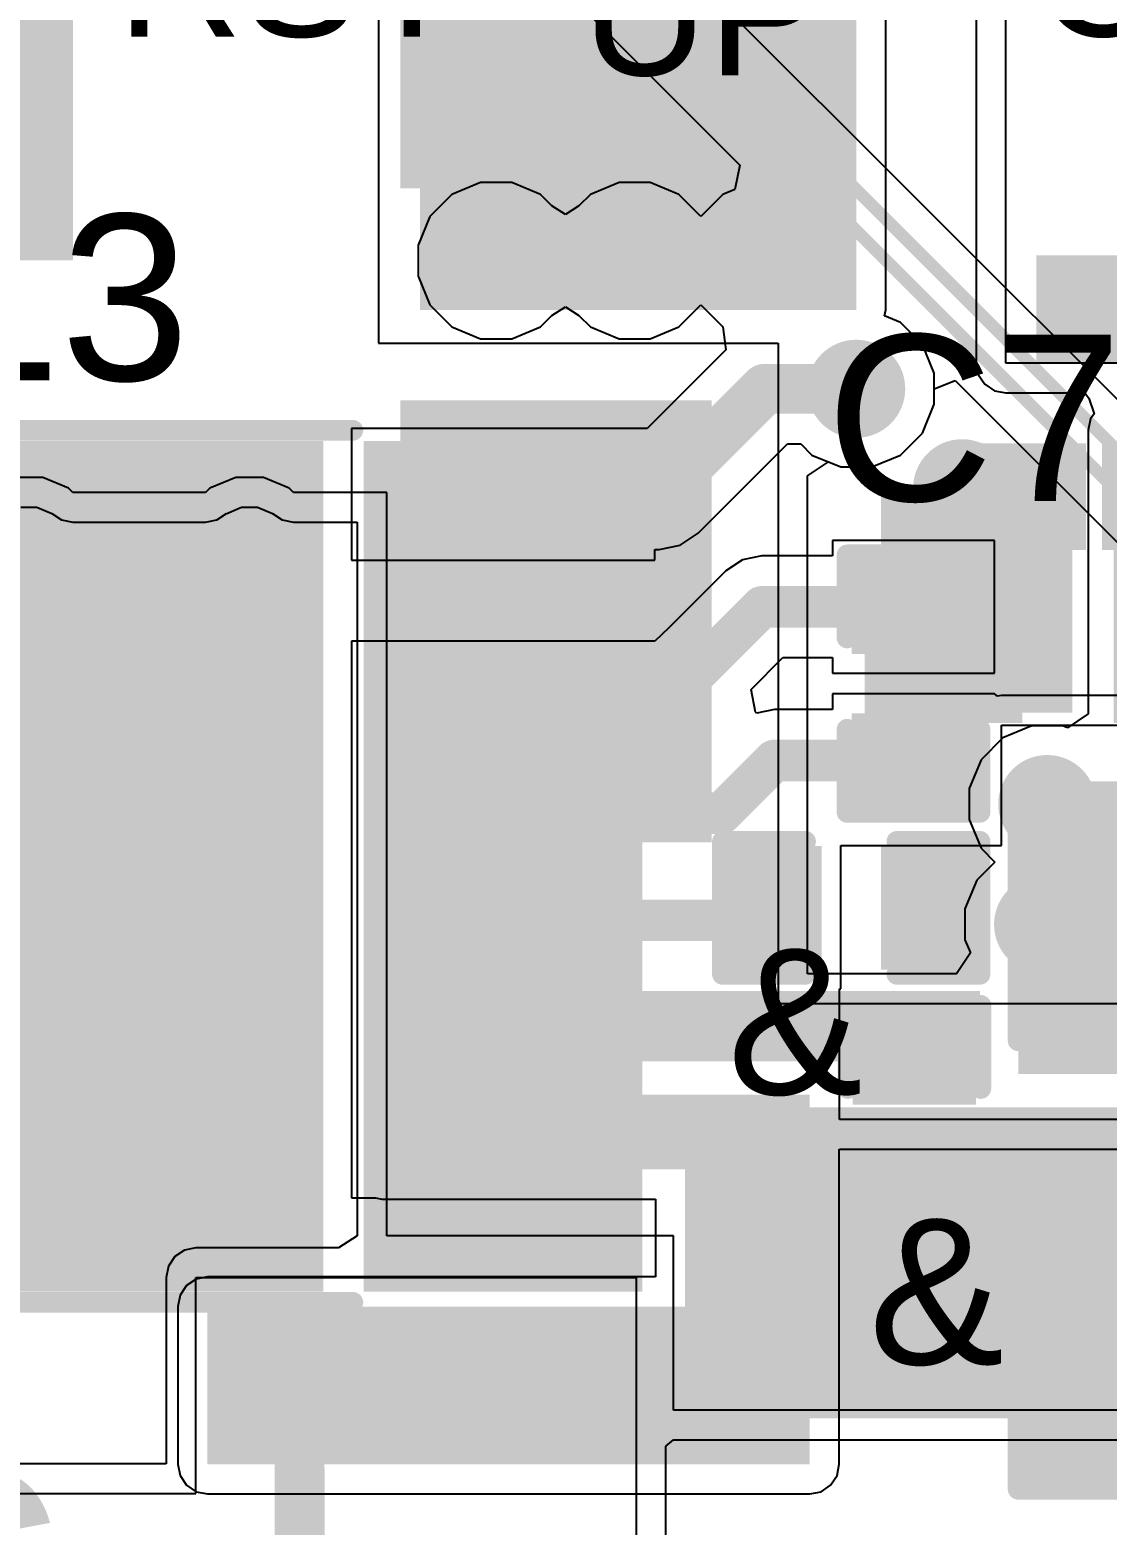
# Model space of a CAD drawing. Header units: millimetres. Extents: x -1.7 to 76.1, y -1.1 to 50.5.
# Drawn here: x 36.02 to 42.61, y 5.37 to 14.51 of the extents above; entities that cross this region are included whole.
import ezdxf

# ---------------------------------------------------------------- set-up
doc = ezdxf.new("R2010")
doc.units = ezdxf.units.MM
for name, color, linetype in [('BottomLayer', 5, 'Continuous'), ('BottomPaste', 16, 'Continuous'), ('BottomSolder', 6, 'Continuous'), ('MultiLayer', 9, 'Continuous'), ('PadHoleLayer', 156, 'Continuous'), ('TopLayer', 1, 'Continuous'), ('TopOverlay', 2, 'Continuous'), ('TopPaste', 8, 'Continuous'), ('TopSolder', 216, 'Continuous'), ('ViaHoleLayer', 16, 'Continuous')]:
    doc.layers.add(name, color=color, linetype=linetype)
doc.styles.add('Arial', font='', dxfattribs={"height": 0.2})
doc.styles.get('Arial').set_extended_font_data('Arial')

# ---------------------------------------------------------------- blocks, each defined once
blk = doc.blocks.new('T____1206_78')
at = {"layer": 'TopLayer'}
for points in [[(-2.032, 0.889), (-0.508, 0.889), (-0.508, -0.889), (-2.032, -0.889)], [(0.508, 0.889), (2.032, 0.889), (2.032, -0.889), (0.508, -0.889)]]:
    blk.add_hatch(color=1, dxfattribs=at).paths.add_polyline_path(points)
at = {"layer": 'TopPaste'}
for points in [[(-2.032, 0.889), (-0.508, 0.889), (-0.508, -0.889), (-2.032, -0.889)], [(0.508, 0.889), (2.032, 0.889), (2.032, -0.889), (0.508, -0.889)]]:
    blk.add_hatch(color=8, dxfattribs=at).paths.add_polyline_path(points)
at = {"layer": 'TopSolder'}
for points in [[(-2.1336, 0.9906), (-0.4064, 0.9906), (-0.4064, -0.9906), (-2.1336, -0.9906)], [(0.4064, 0.9906), (2.1336, 0.9906), (2.1336, -0.9906), (0.4064, -0.9906)]]:
    blk.add_hatch(color=216, dxfattribs=at).paths.add_polyline_path(points)
at = {"layer": 'TopOverlay', "const_width": 0.127}
for points in [[(-0.6096, 0.9906), (-2.1336, 0.9906)], [(-2.1336, -0.9906), (-2.1336, 0.9906)], [(2.1336, 0.9906), (0.6096, 0.9906)], [(2.1336, -0.9906), (2.1336, 0.9906)], [(-0.6096, -0.9906), (-2.1336, -0.9906)], [(2.1336, -0.9906), (0.6096, -0.9906)]]:
    blk.add_lwpolyline(points, dxfattribs=at)
at = {"layer": 'TopOverlay', "const_width": 0.0635}
for points in [[(-2.16535, 0.9906, 1), (-2.10185, 0.9906, 1)], [(-2.16535, 0.9906, 1), (-2.10185, 0.9906, 1)], [(-0.64135, 0.9906, 1), (-0.57785, 0.9906, 1)], [(0.57785, 0.9906, 1), (0.64135, 0.9906, 1)], [(2.10185, 0.9906, 1), (2.16535, 0.9906, 1)], [(2.10185, 0.9906, 1), (2.16535, 0.9906, 1)], [(-2.16535, -0.9906, 1), (-2.10185, -0.9906, 1)], [(-2.16535, -0.9906, 1), (-2.10185, -0.9906, 1)], [(-0.64135, -0.9906, 1), (-0.57785, -0.9906, 1)], [(0.57785, -0.9906, 1), (0.64135, -0.9906, 1)], [(2.10185, -0.9906, 1), (2.16535, -0.9906, 1)], [(2.10185, -0.9906, 1), (2.16535, -0.9906, 1)]]:
    blk.add_lwpolyline(points, format="xyb", close=True, dxfattribs=at)
at = {"layer": 'TopOverlay'}
blk.add_text('+', height=0.635, dxfattribs=at).set_placement((-2.75017, -0.3174))
blk = doc.blocks.new('____0402_80')
at = {"layer": 'TopLayer'}
for points in [[(-0.6985, -0.3175), (-0.6985, 0.3175), (-0.2413, 0.3175), (-0.2413, -0.3175)], [(0.2413, -0.3175), (0.2413, 0.3175), (0.6985, 0.3175), (0.6985, -0.3175)]]:
    blk.add_hatch(color=1, dxfattribs=at).paths.add_polyline_path(points)
at = {"layer": 'TopPaste'}
for points in [[(-0.6985, -0.3175), (-0.6985, 0.3175), (-0.2413, 0.3175), (-0.2413, -0.3175)], [(0.2413, -0.3175), (0.2413, 0.3175), (0.6985, 0.3175), (0.6985, -0.3175)]]:
    blk.add_hatch(color=8, dxfattribs=at).paths.add_polyline_path(points)
at = {"layer": 'TopSolder'}
for points in [[(-0.7585, -0.3775), (-0.7585, 0.3775), (-0.1813, 0.3775), (-0.1813, -0.3775)], [(0.1813, -0.3775), (0.1813, 0.3775), (0.7585, 0.3775), (0.7585, -0.3775)]]:
    blk.add_hatch(color=216, dxfattribs=at).paths.add_polyline_path(points)
at = {"layer": 'TopOverlay', "const_width": 0.127}
for points in [[(-0.7874, 0.4064), (-0.2794, 0.4064)], [(-0.7874, 0.4064), (-0.7874, -0.4064)], [(0.2794, 0.4064), (0.7874, 0.4064)], [(0.7874, 0.4064), (0.7874, -0.4064)], [(-0.7874, -0.4064), (-0.2794, -0.4064)], [(0.2794, -0.4064), (0.7874, -0.4064)]]:
    blk.add_lwpolyline(points, dxfattribs=at)
at = {"layer": 'TopOverlay', "const_width": 0.0635}
for points in [[(-0.8191, 0.4064, 1), (-0.7556, 0.4064, 1)], [(-0.8191, 0.4064, 1), (-0.7556, 0.4064, 1)], [(-0.3111, 0.4064, 1), (-0.2477, 0.4064, 1)], [(0.2477, 0.4064, 1), (0.3111, 0.4064, 1)], [(0.7556, 0.4064, 1), (0.8191, 0.4064, 1)], [(0.7556, 0.4064, 1), (0.8191, 0.4064, 1)], [(-0.8191, -0.4064, 1), (-0.7556, -0.4064, 1)], [(-0.8191, -0.4064, 1), (-0.7556, -0.4064, 1)], [(-0.3111, -0.4064, 1), (-0.2477, -0.4064, 1)], [(0.2477, -0.4064, 1), (0.3111, -0.4064, 1)], [(0.7556, -0.4064, 1), (0.8191, -0.4064, 1)], [(0.7556, -0.4064, 1), (0.8191, -0.4064, 1)]]:
    blk.add_lwpolyline(points, format="xyb", close=True, dxfattribs=at)
blk = doc.blocks.new('C___0402_82')
at = {"layer": 'TopLayer'}
for points in [[(-0.6985, -0.3175), (-0.6985, 0.3175), (-0.2413, 0.3175), (-0.2413, -0.3175)], [(0.2413, -0.3175), (0.2413, 0.3175), (0.6985, 0.3175), (0.6985, -0.3175)]]:
    blk.add_hatch(color=1, dxfattribs=at).paths.add_polyline_path(points)
at = {"layer": 'TopPaste'}
for points in [[(-0.6985, -0.3175), (-0.6985, 0.3175), (-0.2413, 0.3175), (-0.2413, -0.3175)], [(0.2413, -0.3175), (0.2413, 0.3175), (0.6985, 0.3175), (0.6985, -0.3175)]]:
    blk.add_hatch(color=8, dxfattribs=at).paths.add_polyline_path(points)
at = {"layer": 'TopSolder'}
for points in [[(-0.7585, -0.3775), (-0.7585, 0.3775), (-0.1813, 0.3775), (-0.1813, -0.3775)], [(0.1813, -0.3775), (0.1813, 0.3775), (0.7585, 0.3775), (0.7585, -0.3775)]]:
    blk.add_hatch(color=216, dxfattribs=at).paths.add_polyline_path(points)
at = {"layer": 'TopOverlay', "const_width": 0.127}
for points in [[(-0.7874, 0.4064), (-0.2794, 0.4064)], [(-0.7874, 0.4064), (-0.7874, -0.4064)], [(0.2794, 0.4064), (0.7874, 0.4064)], [(0.7874, 0.4064), (0.7874, -0.4064)], [(-0.7874, -0.4064), (-0.2794, -0.4064)], [(0.2794, -0.4064), (0.7874, -0.4064)]]:
    blk.add_lwpolyline(points, dxfattribs=at)
at = {"layer": 'TopOverlay', "const_width": 0.0635}
for points in [[(-0.8191, 0.4064, 1), (-0.7556, 0.4064, 1)], [(-0.8191, 0.4064, 1), (-0.7556, 0.4064, 1)], [(-0.3111, 0.4064, 1), (-0.2477, 0.4064, 1)], [(0.2477, 0.4064, 1), (0.3111, 0.4064, 1)], [(0.7556, 0.4064, 1), (0.8191, 0.4064, 1)], [(0.7556, 0.4064, 1), (0.8191, 0.4064, 1)], [(-0.8191, -0.4064, 1), (-0.7556, -0.4064, 1)], [(-0.8191, -0.4064, 1), (-0.7556, -0.4064, 1)], [(-0.3111, -0.4064, 1), (-0.2477, -0.4064, 1)], [(0.2477, -0.4064, 1), (0.3111, -0.4064, 1)], [(0.7556, -0.4064, 1), (0.8191, -0.4064, 1)], [(0.7556, -0.4064, 1), (0.8191, -0.4064, 1)]]:
    blk.add_lwpolyline(points, format="xyb", close=True, dxfattribs=at)
blk = doc.blocks.new('____0402_84')
at = {"layer": 'TopLayer'}
for points in [[(-0.6985, -0.3175), (-0.6985, 0.3175), (-0.2413, 0.3175), (-0.2413, -0.3175)], [(0.2413, -0.3175), (0.2413, 0.3175), (0.6985, 0.3175), (0.6985, -0.3175)]]:
    blk.add_hatch(color=1, dxfattribs=at).paths.add_polyline_path(points)
at = {"layer": 'TopPaste'}
for points in [[(-0.6985, -0.3175), (-0.6985, 0.3175), (-0.2413, 0.3175), (-0.2413, -0.3175)], [(0.2413, -0.3175), (0.2413, 0.3175), (0.6985, 0.3175), (0.6985, -0.3175)]]:
    blk.add_hatch(color=8, dxfattribs=at).paths.add_polyline_path(points)
at = {"layer": 'TopSolder'}
for points in [[(-0.7585, -0.3775), (-0.7585, 0.3775), (-0.1813, 0.3775), (-0.1813, -0.3775)], [(0.1813, -0.3775), (0.1813, 0.3775), (0.7585, 0.3775), (0.7585, -0.3775)]]:
    blk.add_hatch(color=216, dxfattribs=at).paths.add_polyline_path(points)
at = {"layer": 'TopOverlay', "const_width": 0.127}
for points in [[(-0.2794, 0.4064), (-0.7874, 0.4064)], [(-0.7874, 0.4064), (-0.7874, -0.4064)], [(0.7874, 0.4064), (0.2794, 0.4064)], [(0.7874, 0.4064), (0.7874, -0.4064)], [(-0.2794, -0.4064), (-0.7874, -0.4064)], [(0.7874, -0.4064), (0.2794, -0.4064)]]:
    blk.add_lwpolyline(points, dxfattribs=at)
at = {"layer": 'TopOverlay', "const_width": 0.0635}
for points in [[(-0.8191, 0.4064, 1), (-0.7556, 0.4064, 1)], [(-0.8191, 0.4064, 1), (-0.7556, 0.4064, 1)], [(-0.3111, 0.4064, 1), (-0.2477, 0.4064, 1)], [(0.2477, 0.4064, 1), (0.3111, 0.4064, 1)], [(0.7556, 0.4064, 1), (0.8191, 0.4064, 1)], [(0.7556, 0.4064, 1), (0.8191, 0.4064, 1)], [(-0.8191, -0.4064, 1), (-0.7556, -0.4064, 1)], [(-0.8191, -0.4064, 1), (-0.7556, -0.4064, 1)], [(-0.3111, -0.4064, 1), (-0.2477, -0.4064, 1)], [(0.2477, -0.4064, 1), (0.3111, -0.4064, 1)], [(0.7556, -0.4064, 1), (0.8191, -0.4064, 1)], [(0.7556, -0.4064, 1), (0.8191, -0.4064, 1)]]:
    blk.add_lwpolyline(points, format="xyb", close=True, dxfattribs=at)
blk = doc.blocks.new('SMA_B_98')
at = {"layer": 'BottomLayer'}
for points in [[(-3.25, 0.85), (-0.75, 0.85), (-0.75, -0.85), (-3.25, -0.85)], [(0.75, 0.85), (3.25, 0.85), (3.25, -0.85), (0.75, -0.85)]]:
    blk.add_hatch(color=5, dxfattribs=at).paths.add_polyline_path(points)
at = {"layer": 'BottomPaste'}
for points in [[(-3.25, 0.85), (-0.75, 0.85), (-0.75, -0.85), (-3.25, -0.85)], [(0.75, 0.85), (3.25, 0.85), (3.25, -0.85), (0.75, -0.85)]]:
    blk.add_hatch(color=16, dxfattribs=at).paths.add_polyline_path(points)
at = {"layer": 'BottomSolder'}
for points in [[(-3.3516, 0.9516), (-0.6484, 0.9516), (-0.6484, -0.9516), (-3.3516, -0.9516)], [(0.6484, 0.9516), (3.3516, 0.9516), (3.3516, -0.9516), (0.6484, -0.9516)]]:
    blk.add_hatch(color=6, dxfattribs=at).paths.add_polyline_path(points)
blk = doc.blocks.new('SMA_B_101')
at = {"layer": 'BottomLayer'}
for points in [[(-3.25, 0.85), (-0.75, 0.85), (-0.75, -0.85), (-3.25, -0.85)], [(0.75, 0.85), (3.25, 0.85), (3.25, -0.85), (0.75, -0.85)]]:
    blk.add_hatch(color=5, dxfattribs=at).paths.add_polyline_path(points)
at = {"layer": 'BottomPaste'}
for points in [[(-3.25, 0.85), (-0.75, 0.85), (-0.75, -0.85), (-3.25, -0.85)], [(0.75, 0.85), (3.25, 0.85), (3.25, -0.85), (0.75, -0.85)]]:
    blk.add_hatch(color=16, dxfattribs=at).paths.add_polyline_path(points)
at = {"layer": 'BottomSolder'}
for points in [[(-3.3516, 0.9516), (-0.6484, 0.9516), (-0.6484, -0.9516), (-3.3516, -0.9516)], [(0.6484, 0.9516), (3.3516, 0.9516), (3.3516, -0.9516), (0.6484, -0.9516)]]:
    blk.add_hatch(color=6, dxfattribs=at).paths.add_polyline_path(points)
blk = doc.blocks.new('SOT_723_B_127')
at = {"layer": 'BottomLayer'}
for points in [[(-0.65, 0.8), (-0.15, 0.8), (-0.15, 0.35), (-0.65, 0.35)], [(0.15, 0.8), (0.65, 0.8), (0.65, 0.35), (0.15, 0.35)], [(-0.25, -0.35), (0.25, -0.35), (0.25, -0.8), (-0.25, -0.8)]]:
    blk.add_hatch(color=5, dxfattribs=at).paths.add_polyline_path(points)
at = {"layer": 'BottomPaste'}
for points in [[(-0.65, 0.8), (-0.15, 0.8), (-0.15, 0.35), (-0.65, 0.35)], [(0.15, 0.8), (0.65, 0.8), (0.65, 0.35), (0.15, 0.35)], [(-0.25, -0.35), (0.25, -0.35), (0.25, -0.8), (-0.25, -0.8)]]:
    blk.add_hatch(color=16, dxfattribs=at).paths.add_polyline_path(points)
at = {"layer": 'BottomSolder'}
for points in [[(-0.7516, 0.9016), (-0.0484, 0.9016), (-0.0484, 0.2484), (-0.7516, 0.2484)], [(0.0484, 0.9016), (0.7516, 0.9016), (0.7516, 0.2484), (0.0484, 0.2484)], [(-0.3516, -0.2484), (0.3516, -0.2484), (0.3516, -0.9016), (-0.3516, -0.9016)]]:
    blk.add_hatch(color=6, dxfattribs=at).paths.add_polyline_path(points)
blk = doc.blocks.new('R___0603_B_147')
at = {"layer": 'BottomLayer'}
for points in [[(-1.143, -0.4445), (-1.143, 0.4445), (-0.381, 0.4445), (-0.381, -0.4445)], [(0.381, -0.4445), (0.381, 0.4445), (1.143, 0.4445), (1.143, -0.4445)]]:
    blk.add_hatch(color=5, dxfattribs=at).paths.add_polyline_path(points)
at = {"layer": 'BottomPaste'}
for points in [[(-1.143, -0.4445), (-1.143, 0.4445), (-0.381, 0.4445), (-0.381, -0.4445)], [(0.381, -0.4445), (0.381, 0.4445), (1.143, 0.4445), (1.143, -0.4445)]]:
    blk.add_hatch(color=16, dxfattribs=at).paths.add_polyline_path(points)
at = {"layer": 'BottomSolder'}
for points in [[(-1.2446, -0.5461), (-1.2446, 0.5461), (-0.2794, 0.5461), (-0.2794, -0.5461)], [(0.2794, -0.5461), (0.2794, 0.5461), (1.2446, 0.5461), (1.2446, -0.5461)]]:
    blk.add_hatch(color=6, dxfattribs=at).paths.add_polyline_path(points)
blk = doc.blocks.new('HTSSOP_16_228')
at = {"layer": 'BottomLayer'}
h = blk.add_hatch(color=5, dxfattribs=at)
edge = h.paths.add_edge_path()
edge.add_arc((-1.35, 1.95), 0.25, 0, 360)
h = blk.add_hatch(color=5, dxfattribs=at)
edge = h.paths.add_edge_path()
edge.add_arc((0, 1.95), 0.25, 0, 360)
h = blk.add_hatch(color=5, dxfattribs=at)
edge = h.paths.add_edge_path()
edge.add_arc((1.35, 1.95), 0.25, 0, 360)
h = blk.add_hatch(color=5, dxfattribs=at)
edge = h.paths.add_edge_path()
edge.add_arc((-1.35, 0.65), 0.25, 0, 360)
h = blk.add_hatch(color=5, dxfattribs=at)
edge = h.paths.add_edge_path()
edge.add_arc((0, 0.65), 0.25, 0, 360)
h = blk.add_hatch(color=5, dxfattribs=at)
edge = h.paths.add_edge_path()
edge.add_arc((1.35, 0.65), 0.25, 0, 360)
h = blk.add_hatch(color=5, dxfattribs=at)
edge = h.paths.add_edge_path()
edge.add_arc((-1.35, -0.65), 0.25, 0, 360)
h = blk.add_hatch(color=5, dxfattribs=at)
edge = h.paths.add_edge_path()
edge.add_arc((0, -0.65), 0.25, 0, 360)
h = blk.add_hatch(color=5, dxfattribs=at)
edge = h.paths.add_edge_path()
edge.add_arc((1.35, -0.65), 0.25, 0, 360)
h = blk.add_hatch(color=5, dxfattribs=at)
edge = h.paths.add_edge_path()
edge.add_arc((-1.35, -1.95), 0.25, 0, 360)
h = blk.add_hatch(color=5, dxfattribs=at)
edge = h.paths.add_edge_path()
edge.add_arc((0, -1.95), 0.25, 0, 360)
h = blk.add_hatch(color=5, dxfattribs=at)
edge = h.paths.add_edge_path()
edge.add_arc((1.35, -1.95), 0.25, 0, 360)
at = {"layer": 'BottomSolder'}
h = blk.add_hatch(color=6, dxfattribs=at)
edge = h.paths.add_edge_path()
edge.add_arc((-1.35, 1.95), 0.3516, 0, 360)
h = blk.add_hatch(color=6, dxfattribs=at)
edge = h.paths.add_edge_path()
edge.add_arc((0, 1.95), 0.3516, 0, 360)
h = blk.add_hatch(color=6, dxfattribs=at)
edge = h.paths.add_edge_path()
edge.add_arc((1.35, 1.95), 0.3516, 0, 360)
h = blk.add_hatch(color=6, dxfattribs=at)
edge = h.paths.add_edge_path()
edge.add_arc((-1.35, 0.65), 0.3516, 0, 360)
h = blk.add_hatch(color=6, dxfattribs=at)
edge = h.paths.add_edge_path()
edge.add_arc((0, 0.65), 0.3516, 0, 360)
h = blk.add_hatch(color=6, dxfattribs=at)
edge = h.paths.add_edge_path()
edge.add_arc((1.35, 0.65), 0.3516, 0, 360)
h = blk.add_hatch(color=6, dxfattribs=at)
edge = h.paths.add_edge_path()
edge.add_arc((-1.35, -0.65), 0.3516, 0, 360)
h = blk.add_hatch(color=6, dxfattribs=at)
edge = h.paths.add_edge_path()
edge.add_arc((0, -0.65), 0.3516, 0, 360)
h = blk.add_hatch(color=6, dxfattribs=at)
edge = h.paths.add_edge_path()
edge.add_arc((1.35, -0.65), 0.3516, 0, 360)
h = blk.add_hatch(color=6, dxfattribs=at)
edge = h.paths.add_edge_path()
edge.add_arc((-1.35, -1.95), 0.3516, 0, 360)
h = blk.add_hatch(color=6, dxfattribs=at)
edge = h.paths.add_edge_path()
edge.add_arc((0, -1.95), 0.3516, 0, 360)
h = blk.add_hatch(color=6, dxfattribs=at)
edge = h.paths.add_edge_path()
edge.add_arc((1.35, -1.95), 0.3516, 0, 360)
at = {"layer": 'MultiLayer'}
h = blk.add_hatch(color=9, dxfattribs=at)
edge = h.paths.add_edge_path()
edge.add_arc((-1.35, 1.95), 0.25, 0, 360)
h = blk.add_hatch(color=9, dxfattribs=at)
edge = h.paths.add_edge_path()
edge.add_arc((0, 1.95), 0.25, 0, 360)
h = blk.add_hatch(color=9, dxfattribs=at)
edge = h.paths.add_edge_path()
edge.add_arc((1.35, 1.95), 0.25, 0, 360)
h = blk.add_hatch(color=9, dxfattribs=at)
edge = h.paths.add_edge_path()
edge.add_arc((-1.35, 0.65), 0.25, 0, 360)
h = blk.add_hatch(color=9, dxfattribs=at)
edge = h.paths.add_edge_path()
edge.add_arc((0, 0.65), 0.25, 0, 360)
h = blk.add_hatch(color=9, dxfattribs=at)
edge = h.paths.add_edge_path()
edge.add_arc((1.35, 0.65), 0.25, 0, 360)
h = blk.add_hatch(color=9, dxfattribs=at)
edge = h.paths.add_edge_path()
edge.add_arc((-1.35, -0.65), 0.25, 0, 360)
h = blk.add_hatch(color=9, dxfattribs=at)
edge = h.paths.add_edge_path()
edge.add_arc((0, -0.65), 0.25, 0, 360)
h = blk.add_hatch(color=9, dxfattribs=at)
edge = h.paths.add_edge_path()
edge.add_arc((1.35, -0.65), 0.25, 0, 360)
h = blk.add_hatch(color=9, dxfattribs=at)
edge = h.paths.add_edge_path()
edge.add_arc((-1.35, -1.95), 0.25, 0, 360)
h = blk.add_hatch(color=9, dxfattribs=at)
edge = h.paths.add_edge_path()
edge.add_arc((0, -1.95), 0.25, 0, 360)
h = blk.add_hatch(color=9, dxfattribs=at)
edge = h.paths.add_edge_path()
edge.add_arc((1.35, -1.95), 0.25, 0, 360)
at = {"layer": 'PadHoleLayer'}
h = blk.add_hatch(color=156, dxfattribs=at)
edge = h.paths.add_edge_path()
edge.add_arc((-1.35, 1.95), 0.15, 0, 360)
h = blk.add_hatch(color=156, dxfattribs=at)
edge = h.paths.add_edge_path()
edge.add_arc((0, 1.95), 0.15, 0, 360)
h = blk.add_hatch(color=156, dxfattribs=at)
edge = h.paths.add_edge_path()
edge.add_arc((1.35, 1.95), 0.15, 0, 360)
h = blk.add_hatch(color=156, dxfattribs=at)
edge = h.paths.add_edge_path()
edge.add_arc((-1.35, 0.65), 0.15, 0, 360)
h = blk.add_hatch(color=156, dxfattribs=at)
edge = h.paths.add_edge_path()
edge.add_arc((0, 0.65), 0.15, 0, 360)
h = blk.add_hatch(color=156, dxfattribs=at)
edge = h.paths.add_edge_path()
edge.add_arc((1.35, 0.65), 0.15, 0, 360)
h = blk.add_hatch(color=156, dxfattribs=at)
edge = h.paths.add_edge_path()
edge.add_arc((-1.35, -0.65), 0.15, 0, 360)
h = blk.add_hatch(color=156, dxfattribs=at)
edge = h.paths.add_edge_path()
edge.add_arc((0, -0.65), 0.15, 0, 360)
h = blk.add_hatch(color=156, dxfattribs=at)
edge = h.paths.add_edge_path()
edge.add_arc((1.35, -0.65), 0.15, 0, 360)
h = blk.add_hatch(color=156, dxfattribs=at)
edge = h.paths.add_edge_path()
edge.add_arc((-1.35, -1.95), 0.15, 0, 360)
h = blk.add_hatch(color=156, dxfattribs=at)
edge = h.paths.add_edge_path()
edge.add_arc((0, -1.95), 0.15, 0, 360)
h = blk.add_hatch(color=156, dxfattribs=at)
edge = h.paths.add_edge_path()
edge.add_arc((1.35, -1.95), 0.15, 0, 360)
at = {"layer": 'TopLayer'}
for points in [[(-3.65, 2.5), (-2.15, 2.5), (-2.15, 2.05), (-3.65, 2.05)], [(-1.7, 2.5), (1.7, 2.5), (1.7, -2.5), (-1.7, -2.5)], [(2.15, 2.5), (3.65, 2.5), (3.65, 2.05), (2.15, 2.05)], [(-3.65, 1.85), (-2.15, 1.85), (-2.15, 1.4), (-3.65, 1.4)], [(2.15, 1.85), (3.65, 1.85), (3.65, 1.4), (2.15, 1.4)], [(-3.65, 1.2), (-2.15, 1.2), (-2.15, 0.75), (-3.65, 0.75)], [(2.15, 1.2), (3.65, 1.2), (3.65, 0.75), (2.15, 0.75)], [(-3.65, 0.55), (-2.15, 0.55), (-2.15, 0.1), (-3.65, 0.1)], [(2.15, 0.55), (3.65, 0.55), (3.65, 0.1), (2.15, 0.1)], [(-3.65, -0.1), (-2.15, -0.1), (-2.15, -0.55), (-3.65, -0.55)], [(2.15, -0.1), (3.65, -0.1), (3.65, -0.55), (2.15, -0.55)], [(-3.65, -0.75), (-2.15, -0.75), (-2.15, -1.2), (-3.65, -1.2)], [(2.15, -0.75), (3.65, -0.75), (3.65, -1.2), (2.15, -1.2)], [(-3.65, -1.4), (-2.15, -1.4), (-2.15, -1.85), (-3.65, -1.85)], [(2.15, -1.4), (3.65, -1.4), (3.65, -1.85), (2.15, -1.85)], [(-3.65, -2.05), (-2.15, -2.05), (-2.15, -2.5), (-3.65, -2.5)], [(2.15, -2.05), (3.65, -2.05), (3.65, -2.5), (2.15, -2.5)]]:
    blk.add_hatch(color=1, dxfattribs=at).paths.add_polyline_path(points)
h = blk.add_hatch(color=1, dxfattribs=at)
edge = h.paths.add_edge_path()
edge.add_arc((-1.35, 1.95), 0.25, 0, 360)
h = blk.add_hatch(color=1, dxfattribs=at)
edge = h.paths.add_edge_path()
edge.add_arc((0, 1.95), 0.25, 0, 360)
h = blk.add_hatch(color=1, dxfattribs=at)
edge = h.paths.add_edge_path()
edge.add_arc((1.35, 1.95), 0.25, 0, 360)
h = blk.add_hatch(color=1, dxfattribs=at)
edge = h.paths.add_edge_path()
edge.add_arc((-1.35, 0.65), 0.25, 0, 360)
h = blk.add_hatch(color=1, dxfattribs=at)
edge = h.paths.add_edge_path()
edge.add_arc((0, 0.65), 0.25, 0, 360)
h = blk.add_hatch(color=1, dxfattribs=at)
edge = h.paths.add_edge_path()
edge.add_arc((1.35, 0.65), 0.25, 0, 360)
h = blk.add_hatch(color=1, dxfattribs=at)
edge = h.paths.add_edge_path()
edge.add_arc((-1.35, -0.65), 0.25, 0, 360)
h = blk.add_hatch(color=1, dxfattribs=at)
edge = h.paths.add_edge_path()
edge.add_arc((0, -0.65), 0.25, 0, 360)
h = blk.add_hatch(color=1, dxfattribs=at)
edge = h.paths.add_edge_path()
edge.add_arc((1.35, -0.65), 0.25, 0, 360)
h = blk.add_hatch(color=1, dxfattribs=at)
edge = h.paths.add_edge_path()
edge.add_arc((-1.35, -1.95), 0.25, 0, 360)
h = blk.add_hatch(color=1, dxfattribs=at)
edge = h.paths.add_edge_path()
edge.add_arc((0, -1.95), 0.25, 0, 360)
h = blk.add_hatch(color=1, dxfattribs=at)
edge = h.paths.add_edge_path()
edge.add_arc((1.35, -1.95), 0.25, 0, 360)
at = {"layer": 'TopPaste'}
for points in [[(-3.65, 2.5), (-2.15, 2.5), (-2.15, 2.05), (-3.65, 2.05)], [(-1.7, 2.5), (1.7, 2.5), (1.7, -2.5), (-1.7, -2.5)], [(2.15, 2.5), (3.65, 2.5), (3.65, 2.05), (2.15, 2.05)], [(-3.65, 1.85), (-2.15, 1.85), (-2.15, 1.4), (-3.65, 1.4)], [(2.15, 1.85), (3.65, 1.85), (3.65, 1.4), (2.15, 1.4)], [(-3.65, 1.2), (-2.15, 1.2), (-2.15, 0.75), (-3.65, 0.75)], [(2.15, 1.2), (3.65, 1.2), (3.65, 0.75), (2.15, 0.75)], [(-3.65, 0.55), (-2.15, 0.55), (-2.15, 0.1), (-3.65, 0.1)], [(2.15, 0.55), (3.65, 0.55), (3.65, 0.1), (2.15, 0.1)], [(-3.65, -0.1), (-2.15, -0.1), (-2.15, -0.55), (-3.65, -0.55)], [(2.15, -0.1), (3.65, -0.1), (3.65, -0.55), (2.15, -0.55)], [(-3.65, -0.75), (-2.15, -0.75), (-2.15, -1.2), (-3.65, -1.2)], [(2.15, -0.75), (3.65, -0.75), (3.65, -1.2), (2.15, -1.2)], [(-3.65, -1.4), (-2.15, -1.4), (-2.15, -1.85), (-3.65, -1.85)], [(2.15, -1.4), (3.65, -1.4), (3.65, -1.85), (2.15, -1.85)], [(-3.65, -2.05), (-2.15, -2.05), (-2.15, -2.5), (-3.65, -2.5)], [(2.15, -2.05), (3.65, -2.05), (3.65, -2.5), (2.15, -2.5)]]:
    blk.add_hatch(color=8, dxfattribs=at).paths.add_polyline_path(points)
at = {"layer": 'TopSolder'}
for points in [[(-3.7516, 2.6016), (-2.0484, 2.6016), (-2.0484, 1.9484), (-3.7516, 1.9484)], [(-1.8016, 2.6016), (1.8016, 2.6016), (1.8016, -2.6016), (-1.8016, -2.6016)], [(2.0484, 2.6016), (3.7516, 2.6016), (3.7516, 1.9484), (2.0484, 1.9484)], [(-3.7516, 1.9516), (-2.0484, 1.9516), (-2.0484, 1.2984), (-3.7516, 1.2984)], [(2.0484, 1.9516), (3.7516, 1.9516), (3.7516, 1.2984), (2.0484, 1.2984)], [(-3.7516, 1.3016), (-2.0484, 1.3016), (-2.0484, 0.6484), (-3.7516, 0.6484)], [(2.0484, 1.3016), (3.7516, 1.3016), (3.7516, 0.6484), (2.0484, 0.6484)], [(-3.7516, 0.6516), (-2.0484, 0.6516), (-2.0484, -0.0016), (-3.7516, -0.0016)], [(2.0484, 0.6516), (3.7516, 0.6516), (3.7516, -0.0016), (2.0484, -0.0016)], [(-3.7516, 0.0016), (-2.0484, 0.0016), (-2.0484, -0.6516), (-3.7516, -0.6516)], [(2.0484, 0.0016), (3.7516, 0.0016), (3.7516, -0.6516), (2.0484, -0.6516)], [(-3.7516, -0.6484), (-2.0484, -0.6484), (-2.0484, -1.3016), (-3.7516, -1.3016)], [(2.0484, -0.6484), (3.7516, -0.6484), (3.7516, -1.3016), (2.0484, -1.3016)], [(-3.7516, -1.2984), (-2.0484, -1.2984), (-2.0484, -1.9516), (-3.7516, -1.9516)], [(2.0484, -1.2984), (3.7516, -1.2984), (3.7516, -1.9516), (2.0484, -1.9516)], [(-3.7516, -1.9484), (-2.0484, -1.9484), (-2.0484, -2.6016), (-3.7516, -2.6016)], [(2.0484, -1.9484), (3.7516, -1.9484), (3.7516, -2.6016), (2.0484, -2.6016)]]:
    blk.add_hatch(color=216, dxfattribs=at).paths.add_polyline_path(points)
h = blk.add_hatch(color=216, dxfattribs=at)
edge = h.paths.add_edge_path()
edge.add_arc((-1.35, 1.95), 0.3516, 0, 360)
h = blk.add_hatch(color=216, dxfattribs=at)
edge = h.paths.add_edge_path()
edge.add_arc((0, 1.95), 0.3516, 0, 360)
h = blk.add_hatch(color=216, dxfattribs=at)
edge = h.paths.add_edge_path()
edge.add_arc((1.35, 1.95), 0.3516, 0, 360)
h = blk.add_hatch(color=216, dxfattribs=at)
edge = h.paths.add_edge_path()
edge.add_arc((-1.35, 0.65), 0.3516, 0, 360)
h = blk.add_hatch(color=216, dxfattribs=at)
edge = h.paths.add_edge_path()
edge.add_arc((0, 0.65), 0.3516, 0, 360)
h = blk.add_hatch(color=216, dxfattribs=at)
edge = h.paths.add_edge_path()
edge.add_arc((1.35, 0.65), 0.3516, 0, 360)
h = blk.add_hatch(color=216, dxfattribs=at)
edge = h.paths.add_edge_path()
edge.add_arc((-1.35, -0.65), 0.3516, 0, 360)
h = blk.add_hatch(color=216, dxfattribs=at)
edge = h.paths.add_edge_path()
edge.add_arc((0, -0.65), 0.3516, 0, 360)
h = blk.add_hatch(color=216, dxfattribs=at)
edge = h.paths.add_edge_path()
edge.add_arc((1.35, -0.65), 0.3516, 0, 360)
h = blk.add_hatch(color=216, dxfattribs=at)
edge = h.paths.add_edge_path()
edge.add_arc((-1.35, -1.95), 0.3516, 0, 360)
h = blk.add_hatch(color=216, dxfattribs=at)
edge = h.paths.add_edge_path()
edge.add_arc((0, -1.95), 0.3516, 0, 360)
h = blk.add_hatch(color=216, dxfattribs=at)
edge = h.paths.add_edge_path()
edge.add_arc((1.35, -1.95), 0.3516, 0, 360)
at = {"layer": 'TopOverlay', "const_width": 0.127}
for points in [[(-1.9812, 2.667), (1.9812, 2.667)], [(-3.937, 2.159), (-3.937, 2.413)], [(-3.937, 2.413), (-3.81, 2.286)], [(-3.937, 2.159), (-3.81, 2.286)], [(-1.9812, -2.667), (1.9812, -2.667)]]:
    blk.add_lwpolyline(points, dxfattribs=at)
at = {"layer": 'TopOverlay', "const_width": 0.0635}
for points in [[(-2.013, 2.667, 1), (-1.9494, 2.667, 1)], [(1.9494, 2.667, 1), (2.013, 2.667, 1)], [(-3.9688, 2.413, 1), (-3.9053, 2.413, 1)], [(-3.9688, 2.413, 1), (-3.9053, 2.413, 1)], [(-3.8418, 2.286, 1), (-3.7782, 2.286, 1)], [(-3.8418, 2.286, 1), (-3.7782, 2.286, 1)], [(-3.9688, 2.159, 1), (-3.9053, 2.159, 1)], [(-3.9688, 2.159, 1), (-3.9053, 2.159, 1)], [(-2.013, -2.667, 1), (-1.9494, -2.667, 1)], [(1.9494, -2.667, 1), (2.013, -2.667, 1)]]:
    blk.add_lwpolyline(points, format="xyb", close=True, dxfattribs=at)
blk = doc.blocks.new('SOT__223_B_229')
at = {"layer": 'BottomLayer'}
for points in [[(-3.05, 4.05), (-1.55, 4.05), (-1.55, 2.05), (-3.05, 2.05)], [(-0.75, 4.05), (0.75, 4.05), (0.75, 2.05), (-0.75, 2.05)], [(1.55, 4.05), (3.05, 4.05), (3.05, 2.05), (1.55, 2.05)], [(-1.9, -2.05), (1.9, -2.05), (1.9, -4.05), (-1.9, -4.05)]]:
    blk.add_hatch(color=5, dxfattribs=at).paths.add_polyline_path(points)
at = {"layer": 'BottomPaste'}
for points in [[(-3.05, 4.05), (-1.55, 4.05), (-1.55, 2.05), (-3.05, 2.05)], [(-0.75, 4.05), (0.75, 4.05), (0.75, 2.05), (-0.75, 2.05)], [(1.55, 4.05), (3.05, 4.05), (3.05, 2.05), (1.55, 2.05)], [(-1.9, -2.05), (1.9, -2.05), (1.9, -4.05), (-1.9, -4.05)]]:
    blk.add_hatch(color=16, dxfattribs=at).paths.add_polyline_path(points)
at = {"layer": 'BottomSolder'}
for points in [[(-3.1516, 4.1516), (-1.4484, 4.1516), (-1.4484, 1.9484), (-3.1516, 1.9484)], [(-0.8516, 4.1516), (0.8516, 4.1516), (0.8516, 1.9484), (-0.8516, 1.9484)], [(1.4484, 4.1516), (3.1516, 4.1516), (3.1516, 1.9484), (1.4484, 1.9484)], [(-2.0016, -1.9484), (2.0016, -1.9484), (2.0016, -4.1516), (-2.0016, -4.1516)]]:
    blk.add_hatch(color=6, dxfattribs=at).paths.add_polyline_path(points)

msp = doc.modelspace()

# ---------------------------------------------------------------- hatches: boundary and pattern name
at = {"layer": 'BottomLayer'}
for points in [[(38.4048, 12.8016), (41.0718, 12.8016), (41.0718, 16.129), (38.4048, 16.129)], [(41.2242, 10.3378), (42.3926, 10.3378), (42.3926, 11.7104), (41.2242, 11.7104)]]:
    msp.add_hatch(color=5, dxfattribs=at).paths.add_polyline_path(points)
h = msp.add_hatch(color=5, dxfattribs=at)
edge = h.paths.add_edge_path()
edge.add_arc((38.8701, 13.1021), 0.3, 0, 360)
h = msp.add_hatch(color=5, dxfattribs=at)
edge = h.paths.add_edge_path()
edge.add_arc((39.7169, 13.1021), 0.3, 0, 360)
h = msp.add_hatch(color=5, dxfattribs=at)
edge = h.paths.add_edge_path()
edge.add_arc((40.5268, 13.1021), 0.3, 0, 360)
h = msp.add_hatch(color=5, dxfattribs=at)
edge = h.paths.add_edge_path()
edge.add_arc((41.0718, 12.319), 0.3, 0, 360)
h = msp.add_hatch(color=5, dxfattribs=at)
edge = h.paths.add_edge_path()
edge.add_arc((41.7194, 11.7104), 0.3, 0, 360)
h = msp.add_hatch(color=5, dxfattribs=at)
edge = h.paths.add_edge_path()
edge.add_arc((42.2402, 9.779), 0.3, 0, 360)
h = msp.add_hatch(color=5, dxfattribs=at)
edge = h.paths.add_edge_path()
edge.add_arc((42.2148, 9.0424), 0.3, 0, 360)
h = msp.add_hatch(color=5, dxfattribs=at)
edge = h.paths.add_edge_path()
edge.add_arc((37.5195, 6.0706), 0.3, 0, 360)
h = msp.add_hatch(color=5, dxfattribs=at)
edge = h.paths.add_edge_path()
edge.add_arc((38.4104, 6.0706), 0.3, 0, 360)
h = msp.add_hatch(color=5, dxfattribs=at)
edge = h.paths.add_edge_path()
edge.add_arc((39.3013, 6.0706), 0.3, 0, 360)
at = {"layer": 'TopLayer'}
h = msp.add_hatch(color=1, dxfattribs=at)
edge = h.paths.add_edge_path()
edge.add_arc((38.8701, 13.1021), 0.3, 0, 360)
h = msp.add_hatch(color=1, dxfattribs=at)
edge = h.paths.add_edge_path()
edge.add_arc((39.7169, 13.1021), 0.3, 0, 360)
h = msp.add_hatch(color=1, dxfattribs=at)
edge = h.paths.add_edge_path()
edge.add_arc((40.5268, 13.1021), 0.3, 0, 360)
h = msp.add_hatch(color=1, dxfattribs=at)
edge = h.paths.add_edge_path()
edge.add_arc((41.0718, 12.319), 0.3, 0, 360)
h = msp.add_hatch(color=1, dxfattribs=at)
edge = h.paths.add_edge_path()
edge.add_arc((41.7194, 11.7104), 0.3, 0, 360)
h = msp.add_hatch(color=1, dxfattribs=at)
edge = h.paths.add_edge_path()
edge.add_arc((42.2402, 9.779), 0.3, 0, 360)
h = msp.add_hatch(color=1, dxfattribs=at)
edge = h.paths.add_edge_path()
edge.add_arc((42.2148, 9.0424), 0.3, 0, 360)
for points in [[(41.8287, 8.636), (38.1711, 8.636), (38.1711, 8.2042), (41.8287, 8.2042)], [(40.7873, 8.001), (38.1711, 8.001), (38.1711, 7.5438), (40.7873, 7.5438)], [(40.7873, 8.001), (40.0253, 8.001), (40.0253, 6.0706), (40.7873, 6.0706)], [(40.7873, 6.7056), (37.1043, 6.7056), (37.1043, 5.7404), (40.7873, 5.7404)]]:
    msp.add_hatch(color=1, dxfattribs=at).paths.add_polyline_path(points)
h = msp.add_hatch(color=1, dxfattribs=at)
edge = h.paths.add_edge_path()
edge.add_arc((37.5195, 6.0706), 0.3, 0, 360)
h = msp.add_hatch(color=1, dxfattribs=at)
edge = h.paths.add_edge_path()
edge.add_arc((38.4104, 6.0706), 0.3, 0, 360)
h = msp.add_hatch(color=1, dxfattribs=at)
edge = h.paths.add_edge_path()
edge.add_arc((39.3013, 6.0706), 0.3, 0, 360)
at = {"layer": 'ViaHoleLayer'}
h = msp.add_hatch(color=16, dxfattribs=at)
edge = h.paths.add_edge_path()
edge.add_arc((38.8701, 13.1021), 0.15, 0, 360)
h = msp.add_hatch(color=16, dxfattribs=at)
edge = h.paths.add_edge_path()
edge.add_arc((39.7169, 13.1021), 0.15, 0, 360)
h = msp.add_hatch(color=16, dxfattribs=at)
edge = h.paths.add_edge_path()
edge.add_arc((40.5268, 13.1021), 0.15, 0, 360)
h = msp.add_hatch(color=16, dxfattribs=at)
edge = h.paths.add_edge_path()
edge.add_arc((41.0718, 12.319), 0.15, 0, 360)
h = msp.add_hatch(color=16, dxfattribs=at)
edge = h.paths.add_edge_path()
edge.add_arc((41.7194, 11.7104), 0.15, 0, 360)
h = msp.add_hatch(color=16, dxfattribs=at)
edge = h.paths.add_edge_path()
edge.add_arc((42.2402, 9.779), 0.15, 0, 360)
h = msp.add_hatch(color=16, dxfattribs=at)
edge = h.paths.add_edge_path()
edge.add_arc((42.2148, 9.0424), 0.15, 0, 360)
h = msp.add_hatch(color=16, dxfattribs=at)
edge = h.paths.add_edge_path()
edge.add_arc((37.5195, 6.0706), 0.15, 0, 360)
h = msp.add_hatch(color=16, dxfattribs=at)
edge = h.paths.add_edge_path()
edge.add_arc((38.4104, 6.0706), 0.15, 0, 360)
h = msp.add_hatch(color=16, dxfattribs=at)
edge = h.paths.add_edge_path()
edge.add_arc((39.3013, 6.0706), 0.15, 0, 360)

# ---------------------------------------------------------------- linework, layer by layer
at = {"layer": 'BottomLayer'}
for p, q in [((41.2531, 12.8016), (41.2531, 16.129)), ((41.8049, 15.7734), (41.8049, 12.4749)), ((41.9862, 12.4749), (41.9862, 15.7734)), ((38.1508, 14.9578), (38.1508, 12.5984)), ((41.2456, 12.7642), (41.2531, 12.8016)), ((41.3425, 12.7241), (41.2456, 12.7642)), ((41.4769, 12.5897), (41.3425, 12.7241)), ((38.1508, 12.5984), (40.5936, 12.5984)), ((40.5936, 12.5984), (40.5936, 8.5598)), ((41.5496, 12.414), (41.4769, 12.5897)), ((41.8049, 12.4749), (41.8187, 12.4055)), ((44.6786, 12.4749), (41.9862, 12.4749)), ((41.5496, 12.224), (41.5496, 12.414)), ((41.8187, 12.4055), (41.858, 12.3467)), ((41.858, 12.3467), (41.9168, 12.3074)), ((41.9168, 12.3074), (41.9862, 12.2936)), ((41.9862, 12.2936), (42.4698, 12.2936)), ((42.4698, 12.2936), (42.4941, 12.2606)), ((42.4941, 12.2606), (42.5261, 12.1666)), ((41.4769, 12.0483), (41.5496, 12.224)), ((42.5261, 12.1666), (42.5045, 12.1344)), ((42.5045, 12.1344), (42.4907, 12.065)), ((41.3425, 11.9139), (41.4769, 12.0483)), ((42.4907, 12.065), (42.4907, 10.3299)), ((41.1668, 11.8412), (41.3425, 11.9139)), ((40.7749, 11.7873), (40.9019, 11.8722)), ((40.9019, 11.8722), (40.9768, 11.8412)), ((40.9768, 11.8412), (41.1668, 11.8412)), ((36.0972, 11.7758), (35.927, 11.7758)), ((36.2544, 11.7107), (36.0972, 11.7758)), ((36.2811, 11.684), (36.2544, 11.7107)), ((37.1198, 11.7107), (37.0931, 11.684)), ((37.277, 11.7758), (37.1198, 11.7107)), ((37.4472, 11.7758), (37.277, 11.7758)), ((37.6044, 11.7107), (37.4472, 11.7758)), ((37.6311, 11.684), (37.6044, 11.7107)), ((40.7749, 8.7411), (40.7749, 11.7873)), ((37.0931, 11.684), (36.2811, 11.684)), ((38.2016, 11.684), (37.6311, 11.684)), ((38.2016, 7.1374), (38.2016, 11.684)), ((35.9631, 11.5945), (36.0611, 11.5945)), ((36.0611, 11.5945), (36.1517, 11.557)), ((36.1517, 11.557), (36.1529, 11.5558)), ((36.1529, 11.5558), (36.2117, 11.5165)), ((37.1625, 11.5165), (37.2213, 11.5558)), ((37.2213, 11.5558), (37.2225, 11.557)), ((37.2225, 11.557), (37.3131, 11.5945)), ((37.3131, 11.5945), (37.4111, 11.5945)), ((37.4111, 11.5945), (37.5017, 11.557)), ((37.5017, 11.557), (37.5029, 11.5558)), ((37.5029, 11.5558), (37.5617, 11.5165)), ((36.2117, 11.5165), (36.2811, 11.5027)), ((36.2811, 11.5027), (37.0931, 11.5027)), ((37.0931, 11.5027), (37.1625, 11.5165)), ((37.5617, 11.5165), (37.6311, 11.5027)), ((37.6311, 11.5027), (38.0203, 11.5027)), ((38.0203, 11.5027), (38.0203, 7.1374)), ((42.1452, 10.2568), (41.9695, 10.1841)), ((42.3352, 10.2568), (42.1452, 10.2568)), ((42.3637, 10.245), (42.3352, 10.2568)), ((42.4907, 10.3299), (42.3637, 10.245)), ((41.9695, 10.1841), (41.8351, 10.0497)), ((41.8351, 10.0497), (41.7624, 9.874)), ((41.7624, 9.874), (41.7624, 9.684)), ((41.7624, 9.684), (41.8351, 9.5083)), ((41.9201, 9.4234), (41.8097, 9.3131)), ((41.8351, 9.5083), (41.9201, 9.4234)), ((41.8097, 9.3131), (41.737, 9.1374)), ((41.737, 9.1374), (41.737, 8.9474)), ((41.737, 8.9474), (41.7698, 8.8681)), ((41.7698, 8.8681), (41.685, 8.7411)), ((41.685, 8.7411), (40.7749, 8.7411)), ((40.5936, 8.5598), (43.4305, 8.5598)), ((38.0203, 7.1374), (37.9053, 7.0647)), ((39.9542, 7.1374), (38.2016, 7.1374)), ((39.9542, 6.0706), (39.9542, 7.1374)), ((36.9638, 7.0509), (36.905, 7.0116)), ((37.0332, 7.0647), (36.9638, 7.0509)), ((37.9053, 7.0647), (37.0332, 7.0647)), ((36.8657, 6.9528), (36.8519, 6.8834)), ((36.905, 7.0116), (36.8657, 6.9528)), ((36.8519, 6.8834), (36.8519, 5.7439)), ((37.0332, 5.5626), (37.0332, 6.8834)), ((37.0332, 6.8834), (39.7256, 6.8834)), ((39.7256, 6.8834), (39.7256, 4.3688)), ((43.4594, 6.0706), (39.9542, 6.0706)), ((39.9069, 5.8505), (39.9542, 5.8893)), ((39.9542, 5.8893), (43.4594, 5.8893)), ((39.9069, 4.3688), (39.9069, 5.8505)), ((36.8519, 5.7439), (34.0163, 5.7439)), ((25.9588, 5.5626), (37.0332, 5.5626))]:
    msp.add_line(p, q, dxfattribs=at)
at = {"layer": 'BottomLayer', "const_width": 0.3048}
msp.add_lwpolyline([(37.5195, 6.0706, -0.198912), (37.6682, 5.7116)], format="xyb", dxfattribs=at)
at = {"layer": 'BottomLayer', "const_width": 0.1524}
for points in [[(37.4433, 6.0706, 1), (37.5957, 6.0706, 1)], [(37.592, 5.7116, 1), (37.7444, 5.7116, 1)], [(37.592, 5.7116, 1), (37.7444, 5.7116, 1)]]:
    msp.add_lwpolyline(points, format="xyb", close=True, dxfattribs=at)
at = {"layer": 'BottomLayer', "const_width": 0.3048}
msp.add_lwpolyline([(37.6682, 4.9784), (37.6682, 5.7116)], dxfattribs=at)
at = {"layer": 'TopLayer'}
for p, q in [((46.4312, 8.4902), (39.8187, 15.1026)), ((39.2397, 14.8075), (40.3597, 13.6876)), ((40.3597, 13.6876), (40.3299, 13.5377)), ((38.775, 13.5799), (38.5994, 13.5072)), ((38.9651, 13.5799), (38.775, 13.5799)), ((39.1407, 13.5072), (38.9651, 13.5799)), ((39.6219, 13.5799), (39.4463, 13.5072)), ((39.812, 13.5799), (39.6219, 13.5799)), ((39.9876, 13.5072), (39.812, 13.5799)), ((40.3299, 13.5377), (40.2562, 13.5072)), ((38.5994, 13.5072), (38.465, 13.3728)), ((39.2105, 13.4374), (39.1407, 13.5072)), ((39.4463, 13.5072), (39.3765, 13.4374)), ((40.1219, 13.3729), (39.9876, 13.5072)), ((40.2562, 13.5072), (40.1219, 13.3729)), ((38.465, 13.3728), (38.3923, 13.1972)), ((39.2935, 13.3845), (39.2105, 13.4374)), ((39.3765, 13.4374), (39.2935, 13.3845)), ((38.3923, 13.1972), (38.3923, 13.0071)), ((38.3923, 13.0071), (38.465, 12.8315)), ((38.465, 12.8315), (38.5994, 12.6971)), ((39.2105, 12.7669), (39.2935, 12.8198)), ((39.2935, 12.8198), (39.3765, 12.7669)), ((39.9876, 12.6971), (40.1219, 12.8314)), ((40.1219, 12.8314), (40.2562, 12.6971)), ((39.1407, 12.6971), (39.2105, 12.7669)), ((39.3765, 12.7669), (39.4463, 12.6971)), ((38.5994, 12.6971), (38.775, 12.6243)), ((38.775, 12.6243), (38.9651, 12.6243)), ((38.9651, 12.6243), (39.1407, 12.6971)), ((39.4463, 12.6971), (39.6219, 12.6243)), ((39.6219, 12.6243), (39.812, 12.6243)), ((39.812, 12.6243), (39.9876, 12.6971)), ((40.2562, 12.6971), (40.2749, 12.5571)), ((40.2749, 12.5571), (39.7937, 12.0758)), ((41.5496, 12.318), (41.6766, 12.3706)), ((41.6766, 12.3706), (43.487, 10.5602)), ((41.5496, 12.224), (41.5496, 12.318)), ((41.4769, 12.0483), (41.5496, 12.224)), ((39.7937, 12.0758), (37.9843, 12.0758)), ((37.9843, 12.0758), (37.9843, 11.2702)), ((40.1051, 11.4349), (40.6525, 11.9823)), ((40.6525, 11.9823), (40.7328, 11.9823)), ((40.7328, 11.9823), (40.8011, 11.9139)), ((41.3425, 11.9139), (41.4769, 12.0483)), ((40.8011, 11.9139), (40.9768, 11.8412)), ((41.1668, 11.8412), (41.3425, 11.9139)), ((40.9768, 11.8412), (41.1668, 11.8412)), ((39.9958, 11.362), (40.1051, 11.4349)), ((39.867, 11.3363), (39.9958, 11.362)), ((41.9176, 11.3919), (40.927, 11.3919)), ((40.927, 11.3919), (40.927, 11.2963)), ((41.9176, 10.5791), (41.9176, 11.3919)), ((37.9843, 11.2702), (39.8399, 11.2702)), ((39.8399, 11.2702), (39.8399, 11.3363)), ((39.8399, 11.3363), (39.867, 11.3363)), ((40.3763, 11.2726), (40.2755, 11.2052)), ((40.4952, 11.2963), (40.3763, 11.2726)), ((40.927, 11.2963), (40.4952, 11.2963)), ((40.2755, 11.2052), (39.9268, 10.8566)), ((39.9268, 10.8566), (39.8399, 10.7758)), ((39.8399, 10.7758), (37.9843, 10.7758)), ((37.9843, 10.7758), (37.9843, 9.9702)), ((39.8399, 10.7758), (39.8399, 10.7758)), ((39.8399, 10.7758), (39.8399, 10.7758)), ((40.4289, 10.4797), (40.6239, 10.6747)), ((40.6239, 10.6747), (40.927, 10.6747)), ((40.927, 10.6747), (40.927, 10.5791)), ((40.927, 10.5791), (41.9176, 10.5791)), ((40.4567, 10.3408), (40.4289, 10.4797)), ((41.9176, 10.4521), (40.927, 10.4521)), ((40.927, 10.4521), (40.927, 10.3565)), ((41.9351, 10.4378), (41.9176, 10.4521)), ((41.9176, 10.4521), (41.9176, 10.4521)), ((41.9608, 10.4429), (41.9351, 10.4378)), ((43.4384, 10.4429), (41.9608, 10.4429)), ((40.4639, 10.3351), (40.4567, 10.3408)), ((40.5714, 10.3565), (40.4639, 10.3351)), ((40.927, 10.3565), (40.5714, 10.3565)), ((41.9608, 9.525), (41.9608, 10.2616)), ((41.9608, 10.2616), (43.7388, 10.2616)), ((37.9843, 9.9702), (37.9843, 9.3202)), ((40.9778, 8.6487), (40.9778, 9.525)), ((40.9778, 9.525), (41.9608, 9.525)), ((37.9843, 9.3202), (37.9843, 8.6702)), ((37.9843, 8.6702), (37.9843, 8.0202)), ((40.9702, 7.8486), (40.9702, 8.6487)), ((40.9702, 8.6487), (40.9778, 8.6487)), ((37.9843, 8.0202), (37.9843, 7.3702)), ((43.7388, 7.8486), (40.9702, 7.8486)), ((40.9686, 7.666), (40.9702, 7.6673)), ((40.9686, 6.7056), (40.9686, 7.666)), ((40.9702, 7.6673), (43.7388, 7.6673)), ((37.9843, 7.3702), (38.1325, 7.3702)), ((38.1325, 7.3702), (38.1711, 7.3625)), ((38.1711, 7.3625), (39.844, 7.3625)), ((39.844, 7.3625), (39.844, 6.8869)), ((37.0349, 6.8731), (36.9761, 6.8338)), ((37.1043, 6.8869), (37.0349, 6.8731)), ((39.844, 6.8869), (37.1043, 6.8869)), ((36.9368, 6.775), (36.923, 6.7056)), ((36.9761, 6.8338), (36.9368, 6.775)), ((36.923, 6.7056), (36.923, 5.7404)), ((40.9686, 5.7404), (40.9686, 6.7056)), ((36.923, 5.7404), (36.9368, 5.671)), ((36.9368, 5.671), (36.9761, 5.6122)), ((40.9155, 5.6122), (40.9548, 5.671)), ((40.9548, 5.671), (40.9686, 5.7404)), ((36.9761, 5.6122), (37.0349, 5.5729)), ((40.8567, 5.5729), (40.9155, 5.6122)), ((37.0349, 5.5729), (37.1043, 5.5591)), ((37.1043, 5.5591), (40.7873, 5.5591)), ((40.7873, 5.5591), (40.8567, 5.5729))]:
    msp.add_line(p, q, dxfattribs=at)
for points, const_width in [([(39.3954, 14.9632), (46.0977, 8.2609)], 0.0762), ([(39.5986, 15.0114), (46.2755, 8.3345)], 0.0762), ([(39.867, 11.673), (40.513, 12.319)], 0.3048), ([(40.513, 12.319), (41.0718, 12.319)], 0.3048), ([(38.9121, 11.673), (39.867, 11.673)], 0.3048), ([(39.8827, 10.373), (40.4952, 10.9855)], 0.254), ([(40.4952, 10.9855), (41.4223, 10.9855)], 0.254), ([(38.9121, 10.373), (39.8827, 10.373)], 0.254), ([(40.2487, 9.723), (40.5714, 10.0457)], 0.254), ([(40.5714, 10.0457), (41.4223, 10.0457)], 0.254), ([(38.9121, 9.723), (40.2487, 9.723)], 0.254), ([(38.9173, 9.0678), (40.5714, 9.0678)], 0.254)]:
    msp.add_lwpolyline(points, dxfattribs=dict(at, const_width=const_width))
for points, const_width in [([(40.4368, 12.319, 1), (40.5892, 12.319, 1)], 0.1524), ([(40.4368, 12.319, 1), (40.5892, 12.319, 1)], 0.1524), ([(40.9956, 12.319, 1), (41.148, 12.319, 1)], 0.1524), ([(38.8359, 11.673, 1), (38.9883, 11.673, 1)], 0.1524), ([(39.7908, 11.673, 1), (39.9432, 11.673, 1)], 0.1524), ([(39.7908, 11.673, 1), (39.9432, 11.673, 1)], 0.1524), ([(40.4317, 10.9855, 1), (40.5587, 10.9855, 1)], 0.127), ([(40.4317, 10.9855, 1), (40.5587, 10.9855, 1)], 0.127), ([(41.3588, 10.9855, 1), (41.4858, 10.9855, 1)], 0.127), ([(38.8486, 10.373, 1), (38.9756, 10.373, 1)], 0.127), ([(39.8192, 10.373, 1), (39.9462, 10.373, 1)], 0.127), ([(39.8192, 10.373, 1), (39.9462, 10.373, 1)], 0.127), ([(40.5079, 10.0457, 1), (40.6349, 10.0457, 1)], 0.127), ([(40.5079, 10.0457, 1), (40.6349, 10.0457, 1)], 0.127), ([(41.3588, 10.0457, 1), (41.4858, 10.0457, 1)], 0.127), ([(38.8486, 9.723, 1), (38.9756, 9.723, 1)], 0.127), ([(40.1852, 9.723, 1), (40.3122, 9.723, 1)], 0.127), ([(40.1852, 9.723, 1), (40.3122, 9.723, 1)], 0.127), ([(38.8538, 9.0678, 1), (38.9808, 9.0678, 1)], 0.127), ([(40.5079, 9.0678, 1), (40.6349, 9.0678, 1)], 0.127)]:
    msp.add_lwpolyline(points, format="xyb", close=True, dxfattribs=dict(at, const_width=const_width))

# ---------------------------------------------------------------- block references
for name, p, rotation in [('SOT__223_B_229', (32.131, 16.256), 270), ('SMA_B_98', (39.2359, 12.8966), 90), ('SOT_723_B_127', (42.526, 12.2336), 180), ('C___0402_82', (41.4223, 10.5156), 90), ('T____1206_78', (43.053, 7.7216), 270), ('____0402_84', (41.0413, 9.144), 180), ('____0402_80', (41.4274, 7.7597), 90)]:
    msp.add_blockref(name, p, dxfattribs=dict(rotation=rotation))
for name, p in [('HTSSOP_16_228', (36.0121, 9.398)), ('R___0603_B_147', (42.3672, 10.8204)), ('SMA_B_101', (43.8338, 6.9723))]:
    msp.add_blockref(name, p)

# ---------------------------------------------------------------- texts
at = {"layer": 'TopOverlay', "style": 'Arial'}
for s, height, p in [('ON/OFF', 0.762, (42.1694, 14.4746)), ('RST', 0.762, (36.5506, 14.4728)), ('UP', 0.762, (39.3954, 14.2367)), ('&', 0.889, (40.2844, 8.003)), ('&', 0.889, (41.148, 6.352)), ('MOTOR 6', 1.651, (25.781, 4.0427))]:
    msp.add_text(s, height=height, rotation=360, dxfattribs=at).set_placement(p)
for s, p in [('U13', (34.392, 12.37)), ('C78', (40.886, 11.6334))]:
    msp.add_text(s, height=1.016, dxfattribs=at).set_placement(p)

doc.saveas('drawing.dxf')
